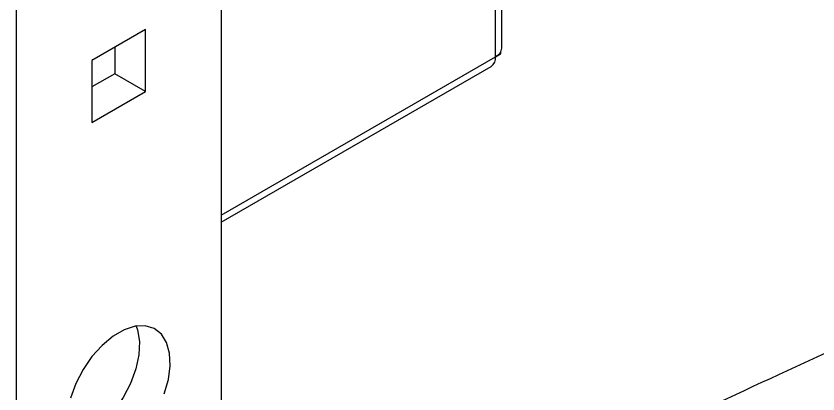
# Model space of a CAD drawing. Extents: x 2 to 136, y 1 to 99.
# Drawn here: x 98.266 to 101.721, y 87.338 to 88.966 of the extents above; entities that cross this region are included whole.
import ezdxf

# ---------------------------------------------------------------- set-up
doc = ezdxf.new("R2010")
doc.units = 0
doc.header["$MEASUREMENT"] = 0
doc.layers.add('OBJECT', color=7, linetype='CONTINUOUS')

msp = doc.modelspace()

# ---------------------------------------------------------------- linework, layer by layer
at = {"layer": 'OBJECT'}
for p, q in [((100.3321, 88.7907), (100.3321, 91.5551)), ((100.3585, 88.8274), (100.3585, 91.5399)), ((98.2659, 91.523), (98.2659, 85.9175)), ((99.1498, 90.8741), (99.1498, 86.3676)), ((98.8238, 88.9088), (98.5919, 88.7749)), ((98.8238, 88.641), (98.8238, 88.9088)), ((98.6909, 88.8321), (98.6909, 88.7178)), ((100.3321, 88.7907), (100.3533, 88.8029)), ((100.3533, 88.8029), (100.3321, 88.7907)), ((100.3533, 88.8101), (100.3533, 88.8029)), ((98.5919, 88.7749), (98.5919, 88.5071)), ((99.1498, 88.1082), (100.3321, 88.7907)), ((99.1498, 88.0777), (100.3135, 88.7495)), ((98.6909, 88.7178), (98.5919, 88.6606)), ((98.8238, 88.641), (98.6909, 88.7178)), ((98.5919, 88.5071), (98.8238, 88.641))]:
    msp.add_line(p, q, dxfattribs=at)
at = {"layer": 'OBJECT', "flags": 128}
for points in [[(98.7842, 87.63), (98.7896, 87.6138), (98.7974, 87.5634), (98.7948, 87.5064), (98.7819, 87.4453), (98.7593, 87.3832), (98.7281, 87.3228), (98.6898, 87.267), (98.6461, 87.2184), (98.599, 87.1793), (98.5509, 87.1515), (98.5038, 87.1363), (98.4986, 87.1354)], [(98.9047, 87.3375), (98.9225, 87.3994), (98.9303, 87.4588), (98.9277, 87.5129), (98.9148, 87.559), (98.8922, 87.5951), (98.8611, 87.6195), (98.8227, 87.631), (98.779, 87.6292), (98.732, 87.614), (98.6838, 87.5862), (98.6368, 87.547), (98.5931, 87.4985), (98.5547, 87.4427), (98.5235, 87.3823), (98.501, 87.3201)]]:
    msp.add_lwpolyline(points, dxfattribs=at)
at = {"layer": 'OBJECT'}
for centre, radius, start, end in [((100.3134, 88.8319), 0.0453, 294.3737, 354.3063), ((100.2882, 88.7857), 0.0442, 304.859, 6.4536)]:
    msp.add_arc(centre, radius, start, end, dxfattribs=at)
msp.add_open_spline([(103.1946, 88.1276), (103.0083, 88.0522), (102.6205, 87.895), (102.0356, 87.6418), (101.4395, 87.3706), (100.9425, 87.1351), (100.6463, 86.9858), (100.5456, 86.9351)], degree=3, knots=[0, 0, 0, 0, 0.207955, 0.433014, 0.658319, 0.883829, 1, 1, 1, 1], dxfattribs=at)

doc.saveas('drawing.dxf')
